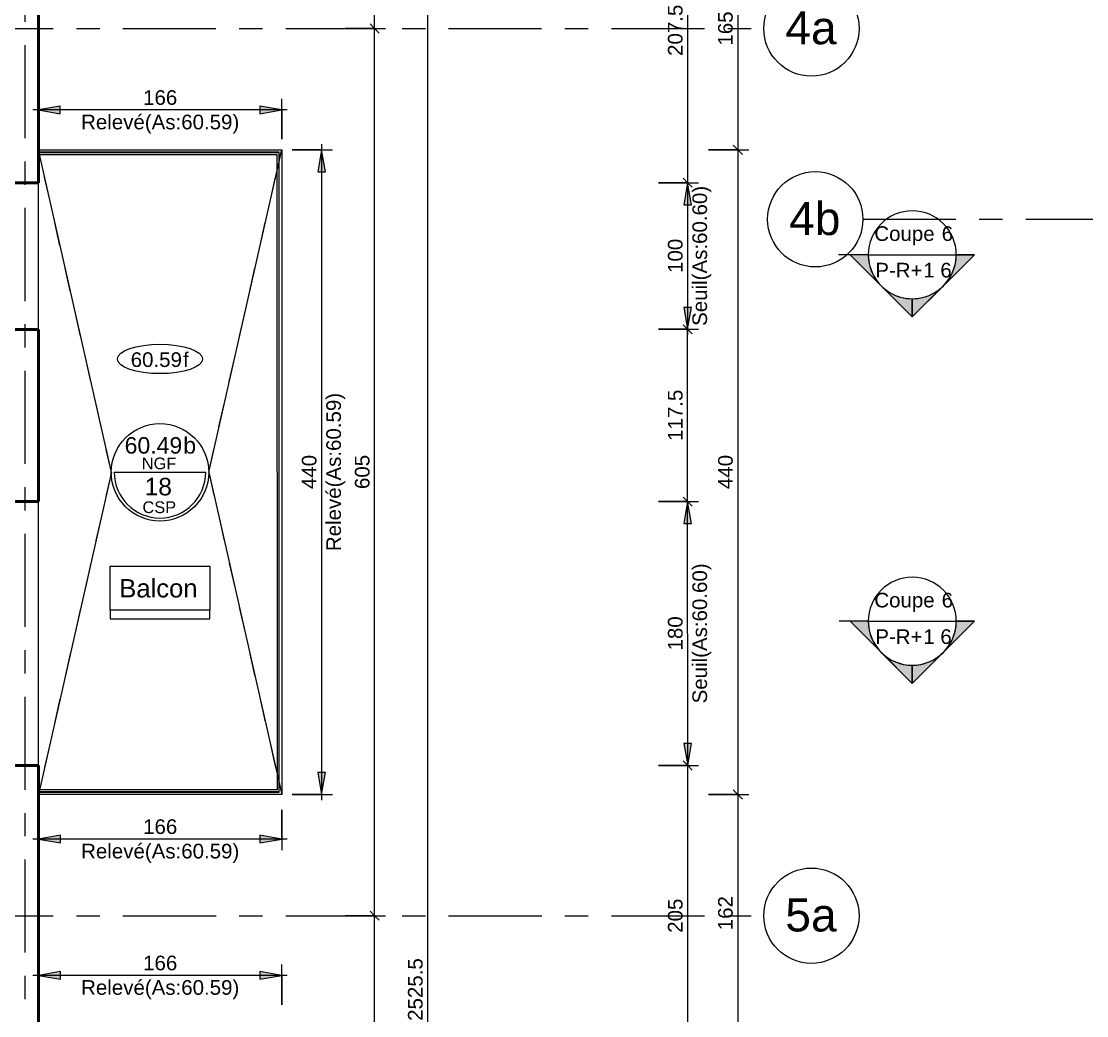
# Model space of a CAD drawing. Header units: metres. Extents: x 399 to 3028, y -427 to 863.
# Drawn here: x 421.85 to 429.13, y -405.55 to -398.77 of the extents above; entities that cross this region are included whole.
import ezdxf

# ---------------------------------------------------------------- set-up
doc = ezdxf.new("R2010")
doc.units = ezdxf.units.M
doc.linetypes.add('Ligne de quadrillage', pattern=[1.11125, 0.635, -0.15875, 0.15875, -0.15875])
doc.linetypes.add('Tiret', pattern=[0.3175, 0.15875, -0.15875])
for name, color, linetype, lineweight in [('A-ANNO-DIMS', 211, 'Continuous', 9), ('A-ANNO-DIMS-50', 211, 'Continuous', 9), ('A-DETL', 90, 'Continuous', 18), ('A-DETL-GENF', 92, 'Continuous', 18), ('A-FLOR', 192, 'Continuous', 18), ('A-WALL', 113, 'Continuous', 18), ('G-ANNO-SYMB', 111, 'Continuous', 9), ('G-ANNO-TEXT', 231, 'Continuous', 9), ('S-FLOR-SYMB', 171, 'Continuous', 9), ('S-GRID', 1, 'Continuous', 9), ('S-GRID-IDEN', 1, 'Continuous', 9)]:
    doc.layers.add(name, color=color, linetype=linetype, lineweight=lineweight)
doc.styles.add('Arial', font='arial.ttf', dxfattribs={"height": 0.1})
doc.styles.add('Arial_10', font='arial.ttf', dxfattribs={"height": 0.12})
doc.styles.add('Arial_11', font='arial.ttf', dxfattribs={"height": 0.125})
doc.styles.add('Arial_7', font='arial.ttf', dxfattribs={"height": 0.225})
doc.styles.add('Arial_8', font='arial.ttf', dxfattribs={"height": 0.0016})
doc.styles.add('Arial_9', font='arial.ttf', dxfattribs={"height": 0.1125})
doc.dimstyles.new('AES-_COTATION_1_50_2', dxfattribs={"dimscale": 0.3048, "dimtxt": 0.102026, "dimasz": 0.205052, "dimexe": 0.246063, "dimexo": 0.0625, "dimgap": 0.016404, "dimtad": 1, "dimdec": 1, "dimlfac": 100, "dimrnd": 0.5, "dimdsep": 46, "dimtxsty": 'Arial', "dimblk1": 'OBLIQUE', "dimblk2": 'OBLIQUE', "dimsah": 1, "dimcen": 0.09, "dimdle": 0.123031, "dimazin": 0, "dimtfac": 1, "dimtdec": 4, "dimtix": 1, "dimtmove": 0, "dimatfit": 3, "dimfxl": 0.656168, "dimfxlon": 1, "dimtvp": 1, "dimtolj": 1, "dimtzin": 0, "dimarcsym": 2})
doc.dimstyles.new('AES-_COTATION_1_50_3', dxfattribs={"dimscale": 0.3048, "dimtxt": 0.102026, "dimasz": 0.205052, "dimexe": 0.246063, "dimexo": 0.0625, "dimgap": 0.016404, "dimtad": 1, "dimdec": 1, "dimlfac": 100, "dimrnd": 0.5, "dimdsep": 46, "dimtxsty": 'Arial', "dimblk1": 'OBLIQUE', "dimblk2": 'OBLIQUE', "dimsah": 1, "dimcen": 0.09, "dimdle": 0.123031, "dimazin": 0, "dimtfac": 1, "dimtdec": 4, "dimtix": 1, "dimtmove": 0, "dimatfit": 3, "dimfxl": 0.656168, "dimfxlon": 1, "dimtvp": 1, "dimtolj": 1, "dimtzin": 0, "dimarcsym": 2})
doc.dimstyles.new('AES-_COTATION_Allège_1_50', dxfattribs={"dimscale": 0.3048, "dimtxt": 0.102026, "dimasz": 0.492126, "dimexe": 0.246063, "dimexo": 0.0625, "dimgap": 0.016404, "dimtad": 1, "dimdec": 1, "dimlfac": 100, "dimrnd": 0.5, "dimdsep": 46, "dimtxsty": 'Arial', "dimsah": 1, "dimcen": 0.09, "dimdle": 0.123031, "dimazin": 0, "dimtfac": 1, "dimtdec": 4, "dimtix": 1, "dimtmove": 0, "dimatfit": 3, "dimfxl": 0.656168, "dimfxlon": 1, "dimtvp": 1, "dimtolj": 1, "dimtzin": 0, "dimarcsym": 2})

# ---------------------------------------------------------------- blocks, each defined once
blk = doc.blocks.new('Quadrillage - M_Extrémité de la ligne de quadrillage - Cercle-214440-AES_EXE_BET_TZ_R_1_COF_0100-Plan coffrage PH R_1 Diffusion')
at = {"layer": 'S-GRID-IDEN'}
blk.add_circle((0, 0), 0.0065, dxfattribs=at)
blk = doc.blocks.new('AES-Etiquette Dalle CSP brut vide - Dalle bidirectionnelle-1788776-AES_EXE_BET_TZ_R_1_COF_0100-Plan coffrage PH R_1 Diffusion')
at = {"layer": 'S-FLOR-SYMB'}
blk.add_line((-0.00624, 0), (0.00624, 0), dxfattribs=at)
blk.add_circle((0, 0), 0.00665, dxfattribs=at)
blk.add_arc((0, 0), 0.00624, 180, 360, dxfattribs=at)
at = {"layer": 'S-FLOR-SYMB', "char_height": 0.0016, "attachment_point": 1, "style": 'Arial_8'}
for s, insert, width in [('NGF', (-0.00249, 0.00201), 0.0058523), ('CSP', (-0.00239, -0.00396), 0.005692)]:
    blk.add_mtext(s, dxfattribs=dict(at, insert=insert, width=width))
blk = doc.blocks.new('DIMBLOCK79-AES_EXE_BET_TZ_R_1_COF_0100-Plan coffrage PH R_1 Diffusion')
at = {"layer": 'A-ANNO-DIMS-50', "transparency": 16777216}
for points in [[(423.9036, -399.6422), (423.8771, -399.7922), (423.93, -399.7922)], [(423.9036, -404.0404), (423.93, -403.8904), (423.8771, -403.8904)]]:
    blk.add_hatch(color=256, dxfattribs=at).paths.add_polyline_path(points)
for p, q in [((423.7036, -399.6422), (423.9786, -399.6422)), ((423.9036, -399.6422), (423.7036, -399.6422)), ((423.9036, -399.6422), (423.8771, -399.7922)), ((423.9036, -399.6047), (423.9036, -404.0779)), ((423.93, -399.7922), (423.9036, -399.6422)), ((423.8771, -399.7922), (423.93, -399.7922)), ((423.93, -403.8904), (423.8771, -403.8904)), ((423.8771, -403.8904), (423.9036, -404.0404)), ((423.9036, -404.0404), (423.93, -403.8904)), ((423.7036, -404.0404), (423.9786, -404.0404)), ((423.9036, -404.0404), (423.7036, -404.0404))]:
    blk.add_line(p, q, dxfattribs=at)
at = {"layer": 'A-ANNO-DIMS-50', "color": 0, "transparency": 16777216, "char_height": 0.1, "attachment_point": 1, "rotation": 90, "line_spacing_factor": 0.941778, "style": 'Arial'}
for s, insert, width in [('Relevé(As:60.59)', (423.9357, -402.3797), 1.292119), ('440', (423.7688, -401.9567), 0.276883)]:
    blk.add_mtext(s, dxfattribs=dict(at, insert=insert, width=width))
blk = doc.blocks.new('DIMBLOCK81-AES_EXE_BET_TZ_R_1_COF_0100-Plan coffrage PH R_1 Diffusion')
at = {"layer": 'A-ANNO-DIMS-50', "transparency": 16777216}
for points in [[(421.9708, -405.2742), (422.1208, -405.3006), (422.1208, -405.2477)], [(423.6316, -405.2742), (423.4816, -405.2477), (423.4816, -405.3006)]]:
    blk.add_hatch(color=256, dxfattribs=at).paths.add_polyline_path(points)
for p, q in [((421.9708, -405.4742), (421.9708, -405.1992)), ((422.1208, -405.2477), (421.9708, -405.2742)), ((422.1208, -405.3006), (422.1208, -405.2477)), ((423.6316, -405.2742), (423.4816, -405.2477)), ((423.4816, -405.2477), (423.4816, -405.3006)), ((423.6316, -405.4742), (423.6316, -405.1992)), ((423.6691, -405.2742), (421.9333, -405.2742)), ((421.9708, -405.2742), (422.1208, -405.3006)), ((421.9708, -405.2742), (421.9708, -405.4742)), ((423.4816, -405.3006), (423.6316, -405.2742)), ((423.6316, -405.2742), (423.6316, -405.4742))]:
    blk.add_line(p, q, dxfattribs=at)
at = {"layer": 'A-ANNO-DIMS-50', "color": 0, "transparency": 16777216, "char_height": 0.1, "attachment_point": 1, "rotation": 0.00085, "line_spacing_factor": 0.941778, "style": 'Arial'}
for s, insert, width in [('166', (422.6858, -405.1394), 0.276883), ('Relevé(As:60.59)', (422.2628, -405.3063), 1.292119)]:
    blk.add_mtext(s, dxfattribs=dict(at, insert=insert, width=width))
blk = doc.blocks.new('DIMBLOCK82-AES_EXE_BET_TZ_R_1_COF_0100-Plan coffrage PH R_1 Diffusion')
at = {"layer": 'A-ANNO-DIMS-50', "transparency": 16777216}
for points in [[(421.9707, -399.3703), (422.1207, -399.3968), (422.1207, -399.3439)], [(423.6313, -399.3703), (423.4813, -399.3439), (423.4813, -399.3968)]]:
    blk.add_hatch(color=256, dxfattribs=at).paths.add_polyline_path(points)
for p, q in [((421.9707, -399.5703), (421.9707, -399.2953)), ((423.6313, -399.5703), (423.6313, -399.2953)), ((423.6688, -399.3703), (421.9332, -399.3703)), ((422.1207, -399.3439), (421.9707, -399.3703)), ((421.9707, -399.3703), (422.1207, -399.3968)), ((421.9707, -399.3703), (421.9707, -399.5703)), ((422.1207, -399.3968), (422.1207, -399.3439)), ((423.6313, -399.3703), (423.4813, -399.3439)), ((423.4813, -399.3439), (423.4813, -399.3968)), ((423.4813, -399.3968), (423.6313, -399.3703)), ((423.6313, -399.3703), (423.6313, -399.5703))]:
    blk.add_line(p, q, dxfattribs=at)
at = {"layer": 'A-ANNO-DIMS-50', "color": 0, "transparency": 16777216, "char_height": 0.1, "attachment_point": 1, "rotation": 0.00085, "line_spacing_factor": 0.941778, "style": 'Arial'}
for s, insert, width in [('166', (422.6856, -399.2355), 0.276883), ('Relevé(As:60.59)', (422.2626, -399.4025), 1.292119)]:
    blk.add_mtext(s, dxfattribs=dict(at, insert=insert, width=width))
blk = doc.blocks.new('Coupe - M_Section Head - Filled-24181-AES_EXE_BET_TZ_R_1_COF_0100-Plan coffrage PH R_1 Diffusion')
at = {"layer": 'G-ANNO-SYMB'}
h = blk.add_hatch(color=256, dxfattribs=at)
edge = h.paths.add_edge_path()
edge.add_line((-0.006, 0.00849), (-0.006, 0.006))
edge.add_arc((-0.006, 0), 0.006, 90, 135)
edge.add_line((-0.01024, 0.00424), (-0.006, 0.00849))
h = blk.add_hatch(color=256, dxfattribs=at)
edge = h.paths.add_edge_path()
edge.add_line((-0.006, 0.00849), (-0.00176, 0.00424))
edge.add_arc((-0.006, 0), 0.006, 45, 90)
edge.add_line((-0.006, 0.006), (-0.006, 0.00849))
h = blk.add_hatch(color=256, dxfattribs=at)
edge = h.paths.add_edge_path()
edge.add_line((-0.01449, 0), (-0.01024, 0.00424))
edge.add_arc((-0.006, 0), 0.006, 135, 180)
edge.add_line((-0.012, 0), (-0.01449, 0))
h = blk.add_hatch(color=256, dxfattribs=at)
edge = h.paths.add_edge_path()
edge.add_line((0.00249, 0), (0, 0))
edge.add_arc((-0.006, 0), 0.006, 360, 405)
edge.add_line((-0.00176, 0.00424), (0.00249, 0))
at = {"layer": 'G-ANNO-SYMB', "lineweight": 18}
for p, q in [((-0.006, 0.00849), (-0.01449, 0)), ((-0.006, 0.00849), (-0.01024, 0.00424)), ((-0.006, 0.00849), (0.00249, 0)), ((-0.006, 0.006), (-0.006, 0.00849)), ((-0.006, 0.00849), (-0.006, 0.006)), ((-0.00176, 0.00424), (-0.006, 0.00849)), ((-0.01024, 0.00424), (-0.01449, 0)), ((0.00249, 0), (-0.00176, 0.00424)), ((-0.01449, 0), (-0.012, 0)), ((0, 0), (0.00249, 0)), ((-0.012, 0), (-0.01449, 0)), ((0, 0), (0.00249, 0))]:
    blk.add_line(p, q, dxfattribs=at)
for start, end in [(360, 180), (90, 135), (45, 90), (135, 180), (360, 45), (180, 360)]:
    blk.add_arc((-0.006, 0), 0.006, start, end, dxfattribs=at)
blk = doc.blocks.new('DIMBLOCK370-AES_EXE_BET_TZ_R_1_COF_0100-Plan coffrage PH R_1 Diffusion')
at = {"layer": 'A-ANNO-DIMS-50', "transparency": 16777216}
for p, q in [((426.402, -403.8421), (426.3707, -403.8109)), ((426.402, -405.9318), (426.402, -403.8046)), ((426.202, -403.8422), (426.477, -403.8421)), ((426.402, -403.8421), (426.202, -403.8422)), ((426.402, -403.8421), (426.4332, -403.8734)), ((426.202, -405.8943), (426.477, -405.8943)), ((426.402, -405.8943), (426.202, -405.8943)), ((426.402, -405.8943), (426.3707, -405.8631)), ((426.402, -405.8943), (426.4332, -405.9256))]:
    blk.add_line(p, q, dxfattribs=at)
at = {"layer": 'A-ANNO-DIMS-50', "color": 0, "transparency": 16777216, "insert": (426.2672, -404.9836), "char_height": 0.1, "width": 0.276883, "attachment_point": 1, "rotation": 90, "line_spacing_factor": 0.941778, "style": 'Arial'}
blk.add_mtext('205', dxfattribs=at)
blk = doc.blocks.new('_Oblique')
at = {"color": 0, "linetype": 'ByBlock', "lineweight": -2}
blk.add_line((-0.5, -0.5), (0.5, 0.5), dxfattribs=at)
blk = doc.blocks.new('DIMBLOCK371-AES_EXE_BET_TZ_R_1_COF_0100-Plan coffrage PH R_1 Diffusion')
at = {"layer": 'A-ANNO-DIMS-50', "transparency": 16777216}
for points in [[(426.4019, -402.0421), (426.3755, -402.1921), (426.4284, -402.1921)], [(426.402, -403.8421), (426.4284, -403.6921), (426.3755, -403.6921)]]:
    blk.add_hatch(color=256, dxfattribs=at).paths.add_polyline_path(points)
for p, q in [((426.2019, -402.0422), (426.4769, -402.0421)), ((426.4019, -402.0421), (426.2019, -402.0422)), ((426.4019, -402.0421), (426.3755, -402.1921)), ((426.402, -403.8796), (426.4019, -402.0046)), ((426.4284, -402.1921), (426.4019, -402.0421)), ((426.3755, -402.1921), (426.4284, -402.1921)), ((426.4284, -403.6921), (426.3755, -403.6921)), ((426.3755, -403.6921), (426.402, -403.8421)), ((426.402, -403.8421), (426.4284, -403.6921)), ((426.202, -403.8422), (426.477, -403.8421)), ((426.402, -403.8421), (426.202, -403.8422))]:
    blk.add_line(p, q, dxfattribs=at)
at = {"layer": 'A-ANNO-DIMS-50', "color": 0, "transparency": 16777216, "char_height": 0.1, "attachment_point": 1, "line_spacing_factor": 0.941778, "style": 'Arial'}
for s, insert, width, rotation in [('Seuil(As:60.60)', (426.4341, -403.4185), 1.143318, 90.00085), ('180', (426.2671, -403.0575), 0.276883, 90)]:
    blk.add_mtext(s, dxfattribs=dict(at, insert=insert, width=width, rotation=rotation))
blk = doc.blocks.new('DIMBLOCK372-AES_EXE_BET_TZ_R_1_COF_0100-Plan coffrage PH R_1 Diffusion')
at = {"layer": 'A-ANNO-DIMS-50', "transparency": 16777216}
for p, q in [((426.4019, -402.0796), (426.4019, -400.8293)), ((426.2019, -400.8668), (426.4769, -400.8668)), ((426.4019, -400.8668), (426.2019, -400.8668)), ((426.4019, -400.8668), (426.3707, -400.8356)), ((426.4019, -400.8668), (426.4332, -400.8981)), ((426.2019, -402.0422), (426.4769, -402.0421)), ((426.4019, -402.0421), (426.2019, -402.0422)), ((426.4019, -402.0421), (426.3707, -402.0109)), ((426.4019, -402.0421), (426.4332, -402.0734))]:
    blk.add_line(p, q, dxfattribs=at)
at = {"layer": 'A-ANNO-DIMS-50', "color": 0, "transparency": 16777216, "insert": (426.2671, -401.6279), "char_height": 0.1, "width": 0.416266, "attachment_point": 1, "rotation": 90, "line_spacing_factor": 0.941778, "style": 'Arial'}
blk.add_mtext('117.5', dxfattribs=at)
blk = doc.blocks.new('DIMBLOCK373-AES_EXE_BET_TZ_R_1_COF_0100-Plan coffrage PH R_1 Diffusion')
at = {"layer": 'A-ANNO-DIMS-50', "transparency": 16777216}
for points in [[(426.4019, -399.8668), (426.3755, -400.0168), (426.4284, -400.0168)], [(426.4019, -400.8668), (426.4284, -400.7168), (426.3755, -400.7168)]]:
    blk.add_hatch(color=256, dxfattribs=at).paths.add_polyline_path(points)
for p, q in [((426.2019, -399.8668), (426.4769, -399.8668)), ((426.4019, -399.8668), (426.2019, -399.8668)), ((426.4019, -399.8668), (426.3755, -400.0168)), ((426.4019, -399.8293), (426.4019, -400.9043)), ((426.4284, -400.0168), (426.4019, -399.8668)), ((426.3755, -400.0168), (426.4284, -400.0168)), ((426.4284, -400.7168), (426.3755, -400.7168)), ((426.3755, -400.7168), (426.4019, -400.8668)), ((426.4019, -400.8668), (426.4284, -400.7168)), ((426.2019, -400.8668), (426.4769, -400.8668)), ((426.4019, -400.8668), (426.2019, -400.8668))]:
    blk.add_line(p, q, dxfattribs=at)
at = {"layer": 'A-ANNO-DIMS-50', "color": 0, "transparency": 16777216, "char_height": 0.1, "attachment_point": 1, "line_spacing_factor": 0.941778, "style": 'Arial'}
for s, insert, width, rotation in [('Seuil(As:60.60)', (426.4341, -400.8432), 1.143318, 90.00085), ('100', (426.2671, -400.4822), 0.276883, 90)]:
    blk.add_mtext(s, dxfattribs=dict(at, insert=insert, width=width, rotation=rotation))
blk = doc.blocks.new('DIMBLOCK374-AES_EXE_BET_TZ_R_1_COF_0100-Plan coffrage PH R_1 Diffusion')
at = {"layer": 'A-ANNO-DIMS-50', "transparency": 16777216}
for p, q in [((426.4019, -397.7895), (426.3706, -397.7583)), ((426.4019, -397.752), (426.4019, -399.9043)), ((426.2019, -397.7895), (426.4769, -397.7895)), ((426.4019, -397.7895), (426.2019, -397.7895)), ((426.4019, -397.7895), (426.4331, -397.8208)), ((426.2019, -399.8668), (426.4769, -399.8668)), ((426.4019, -399.8668), (426.2019, -399.8668)), ((426.4019, -399.8668), (426.3707, -399.8356)), ((426.4019, -399.8668), (426.4332, -399.8981))]:
    blk.add_line(p, q, dxfattribs=at)
at = {"layer": 'A-ANNO-DIMS-50', "color": 0, "transparency": 16777216, "insert": (426.2671, -399.0016), "char_height": 0.1, "width": 0.416266, "attachment_point": 1, "rotation": 90, "line_spacing_factor": 0.941778, "style": 'Arial'}
blk.add_mtext('207.5', dxfattribs=at)
blk = doc.blocks.new('DIMBLOCK633-AES_EXE_BET_TZ_R_1_COF_0100-Plan coffrage PH R_1 Diffusion')
at = {"layer": 'A-ANNO-DIMS-50', "transparency": 16777216}
for p, q in [((426.7443, -404.0404), (426.713, -404.0092)), ((426.7443, -404.0029), (426.7443, -405.6985)), ((426.5443, -404.0404), (426.8193, -404.0404)), ((426.7443, -404.0404), (426.5443, -404.0404)), ((426.7443, -404.0404), (426.7755, -404.0717)), ((426.7443, -405.661), (426.713, -405.6297)), ((426.5443, -405.661), (426.8193, -405.661)), ((426.7443, -405.661), (426.5443, -405.661)), ((426.7443, -405.661), (426.7755, -405.6922))]:
    blk.add_line(p, q, dxfattribs=at)
at = {"layer": 'A-ANNO-DIMS-50', "color": 0, "transparency": 16777216, "insert": (426.6094, -404.9661), "char_height": 0.1, "width": 0.276883, "attachment_point": 1, "rotation": 90, "line_spacing_factor": 0.941778, "style": 'Arial'}
blk.add_mtext('162', dxfattribs=at)
blk = doc.blocks.new('DIMBLOCK634-AES_EXE_BET_TZ_R_1_COF_0100-Plan coffrage PH R_1 Diffusion')
at = {"layer": 'A-ANNO-DIMS-50', "transparency": 16777216}
for p, q in [((426.5443, -397.9898), (426.8193, -397.9898)), ((426.7443, -397.9898), (426.5443, -397.9898)), ((426.7443, -397.9898), (426.713, -397.9585)), ((426.7443, -397.9523), (426.7443, -399.6796)), ((426.7443, -397.9898), (426.7755, -398.021)), ((426.5443, -399.6421), (426.8193, -399.6421)), ((426.7443, -399.6421), (426.5443, -399.6421)), ((426.7443, -399.6421), (426.713, -399.6109)), ((426.7443, -399.6421), (426.7755, -399.6734))]:
    blk.add_line(p, q, dxfattribs=at)
at = {"layer": 'A-ANNO-DIMS-50', "color": 0, "transparency": 16777216, "insert": (426.6095, -398.9313), "char_height": 0.1, "width": 0.276883, "attachment_point": 1, "rotation": 90, "line_spacing_factor": 0.941778, "style": 'Arial'}
blk.add_mtext('165', dxfattribs=at)
blk = doc.blocks.new('DIMBLOCK786-AES_EXE_BET_TZ_R_1_COF_0100-Plan coffrage PH R_1 Diffusion')
at = {"layer": 'A-ANNO-DIMS-50', "transparency": 16777216}
for p, q in [((424.4279, -392.7445), (424.7029, -392.7445)), ((424.6279, -392.7445), (424.4279, -392.7445)), ((424.6279, -392.7445), (424.5967, -392.7132)), ((424.6279, -418.0374), (424.6279, -392.707)), ((424.6279, -392.7445), (424.6592, -392.7757)), ((424.6279, -417.9999), (424.5967, -417.9687)), ((424.4279, -417.9999), (424.7029, -417.9999)), ((424.6279, -417.9999), (424.4279, -417.9999)), ((424.6279, -417.9999), (424.6592, -418.0312))]:
    blk.add_line(p, q, dxfattribs=at)
at = {"layer": 'A-ANNO-DIMS-50', "color": 0, "transparency": 16777216, "insert": (424.4931, -405.5841), "char_height": 0.1, "width": 0.50856, "attachment_point": 1, "rotation": 90, "line_spacing_factor": 0.941778, "style": 'Arial'}
blk.add_mtext('2525.5', dxfattribs=at)
blk = doc.blocks.new('DIMBLOCK788-AES_EXE_BET_TZ_R_1_COF_0100-Plan coffrage PH R_1 Diffusion')
at = {"layer": 'A-ANNO-DIMS-50', "transparency": 16777216}
for p, q in [((426.5443, -399.6422), (426.8193, -399.6422)), ((426.7443, -399.6422), (426.5443, -399.6422)), ((426.7443, -399.6422), (426.713, -399.6109)), ((426.7443, -399.6047), (426.7443, -404.0779)), ((426.7443, -399.6422), (426.7755, -399.6734)), ((426.7443, -404.0404), (426.713, -404.0092)), ((426.5443, -404.0404), (426.8193, -404.0404)), ((426.7443, -404.0404), (426.5443, -404.0404)), ((426.7443, -404.0404), (426.7755, -404.0717))]:
    blk.add_line(p, q, dxfattribs=at)
at = {"layer": 'A-ANNO-DIMS-50', "color": 0, "transparency": 16777216, "insert": (426.6094, -401.9567), "char_height": 0.1, "width": 0.276883, "attachment_point": 1, "rotation": 90, "line_spacing_factor": 0.941778, "style": 'Arial'}
blk.add_mtext('440', dxfattribs=at)
blk = doc.blocks.new('DIMBLOCK792-AES_EXE_BET_TZ_R_1_COF_0100-Plan coffrage PH R_1 Diffusion')
at = {"layer": 'A-ANNO-DIMS-50', "transparency": 16777216}
for p, q in [((424.0656, -404.8669), (424.3406, -404.8669)), ((424.2656, -404.8669), (424.0656, -404.8669)), ((424.2656, -404.8669), (424.2344, -404.8357)), ((424.2656, -412.6668), (424.2656, -404.8669)), ((424.2656, -404.8669), (424.2969, -404.8982)), ((424.2656, -412.6293), (424.2344, -412.598)), ((424.0656, -412.6293), (424.3406, -412.6293)), ((424.2656, -412.6293), (424.0656, -412.6293)), ((424.2656, -412.6293), (424.2969, -412.6605))]:
    blk.add_line(p, q, dxfattribs=at)
at = {"layer": 'A-ANNO-DIMS-50', "color": 0, "transparency": 16777216, "insert": (424.1308, -408.8635), "char_height": 0.1, "width": 0.276883, "attachment_point": 1, "rotation": 90, "line_spacing_factor": 0.941778, "style": 'Arial'}
blk.add_mtext('776', dxfattribs=at)
blk = doc.blocks.new('DIMBLOCK793-AES_EXE_BET_TZ_R_1_COF_0100-Plan coffrage PH R_1 Diffusion')
at = {"layer": 'A-ANNO-DIMS-50', "transparency": 16777216}
for p, q in [((424.2656, -398.8148), (424.2344, -398.7836)), ((424.0656, -398.8148), (424.3406, -398.8148)), ((424.2656, -398.8148), (424.0656, -398.8148)), ((424.2656, -404.8669), (424.2656, -398.8148)), ((424.2656, -398.8148), (424.2969, -398.8461)), ((424.0656, -404.8669), (424.3406, -404.8669)), ((424.2656, -404.8669), (424.0656, -404.8669)), ((424.2656, -404.8669), (424.2344, -404.8357)), ((424.2656, -404.8669), (424.2969, -404.8982))]:
    blk.add_line(p, q, dxfattribs=at)
at = {"layer": 'A-ANNO-DIMS-50', "color": 0, "transparency": 16777216, "insert": (424.1308, -401.9563), "char_height": 0.1, "width": 0.276883, "attachment_point": 1, "rotation": 90, "line_spacing_factor": 0.941778, "style": 'Arial'}
blk.add_mtext('605', dxfattribs=at)
blk = doc.blocks.new('DIMBLOCK794-AES_EXE_BET_TZ_R_1_COF_0100-Plan coffrage PH R_1 Diffusion')
at = {"layer": 'A-ANNO-DIMS-50', "transparency": 16777216}
for p, q in [((424.0656, -392.8832), (424.3406, -392.8832)), ((424.2656, -392.8832), (424.0656, -392.8832)), ((424.2656, -392.8832), (424.2344, -392.852)), ((424.2656, -398.8148), (424.2656, -392.8457)), ((424.2656, -392.8832), (424.2969, -392.9145)), ((424.2656, -398.8148), (424.2344, -398.7836)), ((424.0656, -398.8148), (424.3406, -398.8148)), ((424.2656, -398.8148), (424.0656, -398.8148)), ((424.2656, -398.8148), (424.2969, -398.8461))]:
    blk.add_line(p, q, dxfattribs=at)
at = {"layer": 'A-ANNO-DIMS-50', "color": 0, "transparency": 16777216, "insert": (424.1308, -395.9644), "char_height": 0.1, "width": 0.276883, "attachment_point": 1, "rotation": 90, "line_spacing_factor": 0.941778, "style": 'Arial'}
blk.add_mtext('593', dxfattribs=at)
blk = doc.blocks.new('DIMBLOCK797-AES_EXE_BET_TZ_R_1_COF_0100-Plan coffrage PH R_1 Diffusion')
at = {"layer": 'A-ANNO-DIMS-50', "transparency": 16777216}
for points in [[(421.9708, -404.3441), (422.1208, -404.3705), (422.1208, -404.3176)], [(423.6315, -404.3441), (423.4815, -404.3176), (423.4815, -404.3705)]]:
    blk.add_hatch(color=256, dxfattribs=at).paths.add_polyline_path(points)
for p, q in [((423.6315, -404.1441), (423.6315, -404.4191)), ((423.6315, -404.3441), (423.6315, -404.1441)), ((421.9708, -404.5441), (421.9708, -404.2691)), ((422.1208, -404.3176), (421.9708, -404.3441)), ((422.1208, -404.3705), (422.1208, -404.3176)), ((423.6315, -404.3441), (423.4815, -404.3176)), ((423.4815, -404.3176), (423.4815, -404.3705)), ((423.669, -404.3441), (421.9333, -404.3441)), ((421.9708, -404.3441), (422.1208, -404.3705)), ((421.9708, -404.3441), (421.9708, -404.5441)), ((423.4815, -404.3705), (423.6315, -404.3441))]:
    blk.add_line(p, q, dxfattribs=at)
at = {"layer": 'A-ANNO-DIMS-50', "color": 0, "transparency": 16777216, "char_height": 0.1, "attachment_point": 1, "rotation": 0.00085, "line_spacing_factor": 0.941778, "style": 'Arial'}
for s, insert, width in [('166', (422.6858, -404.2093), 0.276883), ('Relevé(As:60.59)', (422.2628, -404.3762), 1.292119)]:
    blk.add_mtext(s, dxfattribs=dict(at, insert=insert, width=width))

msp = doc.modelspace()

# ---------------------------------------------------------------- linework, layer by layer
at = {"layer": 'A-DETL', "color": 51}
for p, q in [((422.4695, -401.8422), (421.9707, -399.6422)), ((423.1335, -401.8422), (423.6313, -399.6422)), ((422.4695, -401.8422), (421.9708, -404.0405)), ((423.1335, -401.8422), (423.6315, -404.0404))]:
    msp.add_line(p, q, dxfattribs=at)
at = {"layer": 'A-DETL', "linetype": 'Tiret'}
for p, q in [((422.4695, -401.8422), (421.9707, -399.6422)), ((423.1335, -401.8422), (423.6313, -399.6422)), ((422.4695, -401.8422), (421.9708, -404.0405)), ((423.1335, -401.8422), (423.6315, -404.0404))]:
    msp.add_line(p, q, dxfattribs=at)
at = {"layer": 'A-DETL'}
for p, q in [((422.4609, -402.4822), (423.1409, -402.4822)), ((422.4609, -402.7822), (422.4609, -402.4822)), ((423.1409, -402.4822), (423.1409, -402.7822)), ((423.1409, -402.7822), (422.4609, -402.7822)), ((422.4609, -402.7822), (422.4609, -402.8422)), ((423.1409, -402.7822), (422.4609, -402.7822)), ((423.1409, -402.8422), (423.1409, -402.7822)), ((422.4609, -402.8422), (423.1409, -402.8422))]:
    msp.add_line(p, q, dxfattribs=at)
at = {"layer": 'A-DETL', "color": 51}
msp.add_ellipse((422.8008, -401.0691), major_axis=(-0.2909, 0), ratio=0.343791, dxfattribs=at)
at = {"layer": 'A-DETL-GENF', "linetype": 'Tiret'}
for p, q in [((423.1409, -402.7822), (422.4609, -402.7822)), ((422.4609, -402.7822), (422.4609, -402.8422)), ((423.1409, -402.8422), (423.1409, -402.7822)), ((422.4609, -402.8422), (423.1409, -402.8422))]:
    msp.add_line(p, q, dxfattribs=at)
at = {"layer": 'A-FLOR', "color": 31, "lineweight": 25}
for p, q in [((421.9707, -399.6422), (423.6313, -399.6422)), ((421.9707, -399.6592), (421.9707, -399.6422)), ((423.6143, -399.6592), (421.9707, -399.6592)), ((421.9707, -399.6592), (421.9707, -399.6612)), ((421.9707, -399.6612), (421.9707, -399.6741)), ((421.9707, -399.6612), (423.6123, -399.6612)), ((423.6143, -399.6592), (423.6123, -399.6612)), ((423.6123, -399.6612), (423.6125, -404.0214)), ((423.6145, -404.0234), (423.6143, -399.6592)), ((423.6313, -399.6422), (423.6315, -404.0404)), ((421.9708, -404.0085), (421.9707, -399.6742)), ((421.9707, -399.6742), (423.5993, -399.6742)), ((423.5993, -399.6742), (423.5995, -404.0084)), ((423.5995, -404.0084), (421.9708, -404.0085)), ((421.9708, -404.0085), (421.9708, -404.0215)), ((423.6125, -404.0214), (421.9708, -404.0215)), ((421.9708, -404.0215), (421.9708, -404.0235)), ((421.9708, -404.0235), (423.6145, -404.0234)), ((421.9708, -404.0405), (421.9708, -404.0235)), ((423.6145, -404.0234), (423.6125, -404.0214)), ((423.6315, -404.0404), (421.9708, -404.0405))]:
    msp.add_line(p, q, dxfattribs=at)
at = {"layer": 'A-WALL', "color": 2, "lineweight": 50}
for p, q in [((421.9707, -397.7896), (421.9707, -399.8669)), ((421.9707, -399.8669), (421.7907, -399.8669)), ((421.7908, -400.8669), (421.9708, -400.8669)), ((421.9708, -400.8669), (421.9708, -402.0422)), ((421.9708, -402.0422), (421.7908, -402.0422)), ((421.7908, -403.8422), (421.9708, -403.8422)), ((421.9708, -403.8422), (421.9708, -405.8944))]:
    msp.add_line(p, q, dxfattribs=at)
at = {"layer": 'A-WALL', "color": 3, "lineweight": 25}
for p, q in [((421.9708, -400.8669), (421.9707, -399.8669)), ((421.9708, -403.8422), (421.9708, -402.0422))]:
    msp.add_line(p, q, dxfattribs=at)
at = {"layer": 'G-ANNO-SYMB'}
for p, q in [((427.6348, -400.3582), (427.4314, -400.3582)), ((427.6348, -402.8582), (427.4352, -402.8582))]:
    msp.add_line(p, q, dxfattribs=at)
at = {"layer": 'G-ANNO-SYMB', "lineweight": 18}
for p, q in [((427.6348, -400.3582), (428.2348, -400.3582)), ((427.6348, -402.8582), (428.2348, -402.8582))]:
    msp.add_line(p, q, dxfattribs=at)
at = {"layer": 'S-GRID', "linetype": 'Ligne de quadrillage'}
for p, q in [((421.8811, -424.0102), (421.8805, -380.1748)), ((402.5455, -398.8152), (426.9216, -398.8148)), ((427.5978, -400.1161), (470.4955, -400.1161)), ((402.5458, -404.8673), (426.9217, -404.8669))]:
    msp.add_line(p, q, dxfattribs=at)

# ---------------------------------------------------------------- block references
at = {"layer": 'G-ANNO-SYMB', "lineweight": 18, "xscale": 49.99999999999997, "yscale": 49.99999999999997, "zscale": 49.99999999999997, "rotation": 180}
for p in [(427.6348, -400.3582), (427.6348, -402.8582)]:
    msp.add_blockref('Coupe - M_Section Head - Filled-24181-AES_EXE_BET_TZ_R_1_COF_0100-Plan coffrage PH R_1 Diffusion', p, dxfattribs=at)
at = {"layer": 'S-FLOR-SYMB', "xscale": 49.99999999999996, "yscale": 49.99999999999996, "zscale": 49.99999999999996}
msp.add_blockref('AES-Etiquette Dalle CSP brut vide - Dalle bidirectionnelle-1788776-AES_EXE_BET_TZ_R_1_COF_0100-Plan coffrage PH R_1 Diffusion', (422.8008, -401.8422), dxfattribs=at)
at = {"layer": 'S-GRID-IDEN', "xscale": 49.99999999999997, "yscale": 49.99999999999997, "zscale": 49.99999999999997}
for p, rotation in [((427.2466, -398.8148), 270.0010158608644), ((427.2728, -400.1161), 269.9999999999997), ((427.2467, -404.8669), 270.0010158608646)]:
    msp.add_blockref('Quadrillage - M_Extrémité de la ligne de quadrillage - Cercle-214440-AES_EXE_BET_TZ_R_1_COF_0100-Plan coffrage PH R_1 Diffusion', p, dxfattribs=dict(at, rotation=rotation))

# ---------------------------------------------------------------- texts
at = {"layer": 'G-ANNO-SYMB', "char_height": 0.1, "attachment_point": 1, "style": 'Arial'}
for s, insert, width in [('Coupe ', (427.6759, -400.1638), 0.557173), ('\\fArial|b0|i0|c178|p34|;6', (428.1356, -400.1638), 0.096202), ('P-R+', (427.6824, -400.4132), 0.396835), ('1 6', (428.0099, -400.4132), 0.240506), ('Coupe ', (427.6759, -402.6638), 0.557173), ('\\fArial|b0|i0|c178|p34|;6', (428.1356, -402.6638), 0.096202), ('P-R+', (427.6824, -402.9132), 0.396835), ('1 6', (428.0099, -402.9132), 0.240506)]:
    msp.add_mtext(s, dxfattribs=dict(at, insert=insert, width=width))
at = {"layer": 'G-ANNO-TEXT', "color": 41, "char_height": 0.1, "attachment_point": 1, "style": 'Arial'}
for s, insert, width in [('60.59', (422.601, -401.0236), 0.432911), ('\\fArial|b0|i0|c178|p34|;f', (422.9582, -401.0236), 0.05211)]:
    msp.add_mtext(s, dxfattribs=dict(at, insert=insert, width=width))
at = {"layer": 'G-ANNO-TEXT', "color": 7, "insert": (422.5231, -402.5706), "char_height": 0.125, "width": 0.637342, "attachment_point": 1, "style": 'Arial_11'}
msp.add_mtext('Balcon', dxfattribs=at)
at = {"layer": 'S-FLOR-SYMB', "attachment_point": 1}
for s, insert, char_height, width, style in [('60.49', (422.5595, -401.6021), 0.1125, 0.485021, 'Arial_9'), ('\\fArial|b0|i0|c178|p34|;b', (422.9597, -401.6021), 0.1125, 0.108228, 'Arial_9'), ('18', (422.6961, -401.8797), 0.12, 0.224472, 'Arial_10')]:
    msp.add_mtext(s, dxfattribs=dict(at, insert=insert, char_height=char_height, width=width, style=style))
at = {"layer": 'S-GRID-IDEN', "char_height": 0.225, "width": 0.212447, "attachment_point": 1, "style": 'Arial_7'}
for s, insert in [('\\fArial|b0|i0|c178|p34|;4', (427.0683, -398.6971)), ('\\fArial|b0|i0|c178|p34|;a', (427.2436, -398.6971)), ('\\fArial|b0|i0|c178|p34|;4', (427.0945, -399.9985)), ('\\fArial|b0|i0|c178|p34|;b', (427.2698, -399.9985)), ('\\fArial|b0|i0|c178|p34|;5', (427.0684, -404.7492)), ('\\fArial|b0|i0|c178|p34|;a', (427.2437, -404.7492))]:
    msp.add_mtext(s, dxfattribs=dict(at, insert=insert))

# ---------------------------------------------------------------- dimensions: what is measured, and where the dimension line sits
at = {"layer": 'A-ANNO-DIMS'}
for base, p1, p2, angle, dimstyle, override, picture, middle in [((424.6279, -392.7445), (424.4279, -417.9999), (424.4279, -392.7445), 90, 'AES-_COTATION_1_50_3', {"dimpost": '<>', "dimfxl": 25.255438}, 'DIMBLOCK786-AES_EXE_BET_TZ_R_1_COF_0100-Plan coffrage PH R_1 Diffusion', (424.5719, -405.3722)), ((424.2656, -392.8832), (424.0656, -398.8148), (424.0656, -392.8832), 90, 'AES-_COTATION_1_50_3', {"dimpost": '<>', "dimfxl": 5.931603}, 'DIMBLOCK794-AES_EXE_BET_TZ_R_1_COF_0100-Plan coffrage PH R_1 Diffusion', (424.2095, -395.849)), ((426.4019, -399.8668), (426.2019, -397.7895), (426.2019, -399.8668), 270.00085, 'AES-_COTATION_1_50_2', {"dimpost": '<>', "dimfxl": 2.077303}, 'DIMBLOCK374-AES_EXE_BET_TZ_R_1_COF_0100-Plan coffrage PH R_1 Diffusion', (426.4579, -398.8282)), ((426.7443, -399.6421), (426.5443, -397.9898), (426.5443, -399.6421), 270.00085, 'AES-_COTATION_1_50_2', {"dimpost": '<>', "dimfxl": 1.652364}, 'DIMBLOCK634-AES_EXE_BET_TZ_R_1_COF_0100-Plan coffrage PH R_1 Diffusion', (426.8003, -398.8159)), ((424.2656, -398.8148), (424.0656, -404.8669), (424.0656, -398.8148), 90, 'AES-_COTATION_1_50_3', {"dimpost": '<>', "dimfxl": 6.052102}, 'DIMBLOCK793-AES_EXE_BET_TZ_R_1_COF_0100-Plan coffrage PH R_1 Diffusion', (424.2096, -401.8409)), ((426.7443, -404.0404), (426.5443, -399.6422), (426.5443, -404.0404), 90, 'AES-_COTATION_1_50_3', {"dimpost": '<>', "dimfxl": 4.398271}, 'DIMBLOCK788-AES_EXE_BET_TZ_R_1_COF_0100-Plan coffrage PH R_1 Diffusion', (426.6882, -401.8413)), ((426.4019, -400.8668), (426.2019, -402.0422), (426.2019, -400.8668), 270.00085, 'AES-_COTATION_1_50_2', {"dimpost": '<>', "dimfxl": 1.175342}, 'DIMBLOCK372-AES_EXE_BET_TZ_R_1_COF_0100-Plan coffrage PH R_1 Diffusion', (426.458, -401.4545)), ((426.402, -403.8421), (426.202, -405.8943), (426.202, -403.8422), 270.00085, 'AES-_COTATION_1_50_2', {"dimpost": '<>', "dimfxl": 2.052168}, 'DIMBLOCK370-AES_EXE_BET_TZ_R_1_COF_0100-Plan coffrage PH R_1 Diffusion', (426.458, -404.8682)), ((426.7443, -405.661), (426.5443, -404.0404), (426.5443, -405.661), 90, 'AES-_COTATION_1_50_2', {"dimpost": '<>', "dimfxl": 1.620552}, 'DIMBLOCK633-AES_EXE_BET_TZ_R_1_COF_0100-Plan coffrage PH R_1 Diffusion', (426.6882, -404.8507)), ((424.2656, -404.8669), (424.0656, -412.6293), (424.0656, -404.8669), 90, 'AES-_COTATION_1_50_3', {"dimpost": '<>', "dimfxl": 7.762324}, 'DIMBLOCK792-AES_EXE_BET_TZ_R_1_COF_0100-Plan coffrage PH R_1 Diffusion', (424.2096, -408.7481))]:
    dim = msp.add_linear_dim(base=base, p1=p1, p2=p2, angle=angle, dimstyle=dimstyle, override=override, dxfattribs=at)
    dim.commit()
    dim.dimension.update_dxf_attribs({"geometry": picture, "text_midpoint": middle})
for base, p1, p2, angle, text, override, picture, middle in [((421.9707, -399.3703), (423.6313, -399.5703), (421.9707, -399.5703), 0.00085, '<>\\XRelevé(As:60.59)', {"dimpost": '<>', "dimfxl": 1.660553}, 'DIMBLOCK82-AES_EXE_BET_TZ_R_1_COF_0100-Plan coffrage PH R_1 Diffusion', (422.801, -399.3703)), ((423.9036, -404.0404), (423.7036, -399.6422), (423.7036, -404.0404), 90, '<>\\XRelevé(As:60.59)', {"dimpost": '<>', "dimfxl": 4.398271}, 'DIMBLOCK79-AES_EXE_BET_TZ_R_1_COF_0100-Plan coffrage PH R_1 Diffusion', (423.9036, -401.8413)), ((426.4019, -400.8668), (426.2019, -399.8668), (426.2019, -400.8668), 270.00085, '<>\\XSeuil(As:60.60)', {"dimpost": '<>', "dimfxl": 1}, 'DIMBLOCK373-AES_EXE_BET_TZ_R_1_COF_0100-Plan coffrage PH R_1 Diffusion', (426.4019, -400.3668)), ((426.4019, -402.0421), (426.202, -403.8422), (426.2019, -402.0422), 270.00085, '<>\\XSeuil(As:60.60)', {"dimpost": '<>', "dimfxl": 1.8}, 'DIMBLOCK371-AES_EXE_BET_TZ_R_1_COF_0100-Plan coffrage PH R_1 Diffusion', (426.4019, -402.9421)), ((421.9708, -404.3441), (423.6315, -404.1441), (421.9708, -404.5441), 0.00085, '<>\\XRelevé(As:60.59)', {"dimpost": '<>', "dimfxl": 1.708189}, 'DIMBLOCK797-AES_EXE_BET_TZ_R_1_COF_0100-Plan coffrage PH R_1 Diffusion', (422.8012, -404.3441)), ((421.9708, -405.2742), (423.6316, -405.4742), (421.9708, -405.4742), 0.00085, '<>\\XRelevé(As:60.59)', {"dimpost": '<>', "dimfxl": 1.660748}, 'DIMBLOCK81-AES_EXE_BET_TZ_R_1_COF_0100-Plan coffrage PH R_1 Diffusion', (422.8012, -405.2742))]:
    dim = msp.add_linear_dim(base=base, p1=p1, p2=p2, angle=angle, text=text, dimstyle='AES-_COTATION_Allège_1_50', override=override, dxfattribs=at)
    dim.commit()
    dim.dimension.update_dxf_attribs({"geometry": picture, "text_midpoint": middle})

doc.saveas('drawing.dxf')
